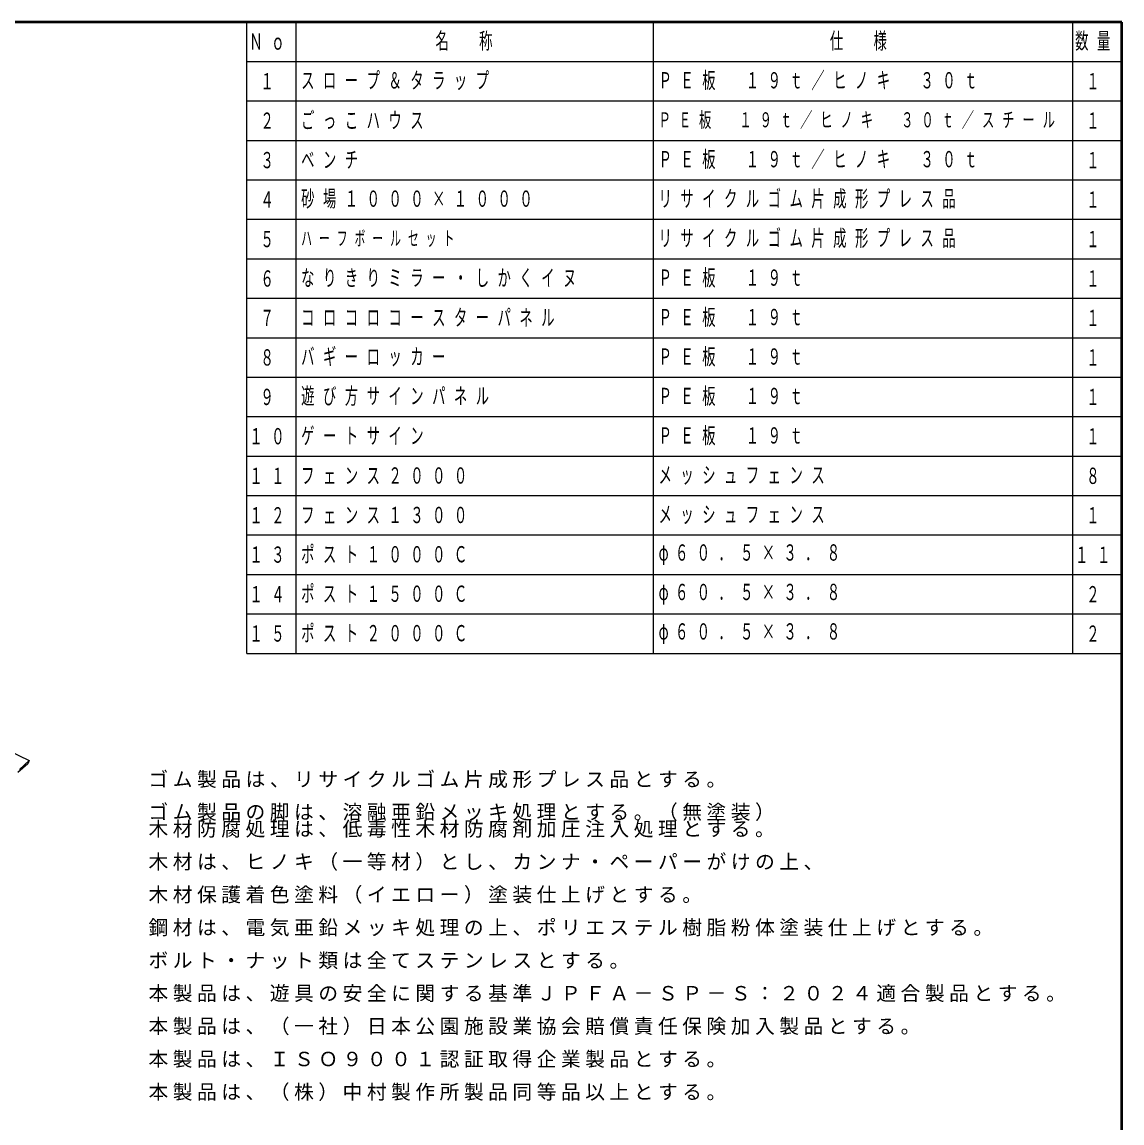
# Model space of a CAD drawing. Units: millimetres on the paper, scale 1:50. Extents: x -385 to 0, y -297 to 267.
# Drawn here: x -133.9 to 0, y 133.1 to 267 of the extents above; entities that cross this region are included whole.
import ezdxf
from ezdxf.enums import TextEntityAlignment as Align

# ---------------------------------------------------------------- set-up
doc = ezdxf.new("R2010")
doc.units = ezdxf.units.MM
doc.layers.add('LY_1', color=7, linetype='Continuous', lineweight=25)
doc.styles.add('ＭＳ ゴシック', font='')
doc.styles.get('ＭＳ ゴシック').set_extended_font_data('MS Gothic')

msp = doc.modelspace()

# ---------------------------------------------------------------- linework, layer by layer
at = {"layer": 'LY_1', "lineweight": 50}
for p, q in [((0, 267), (-385, 267)), ((0, 0), (0, 267))]:
    msp.add_line(p, q, dxfattribs=at)
at = {"layer": 'LY_1'}
for p, q in [((-106.5, 190.2), (-106.5, 267)), ((-106.5, 267), (0, 267)), ((-100.5, 190.2), (-100.5, 267)), ((-57, 190.2), (-57, 267)), ((-6, 190.2), (-6, 267)), ((0, 190.2), (0, 267)), ((-106.5, 262.2), (0, 262.2)), ((-106.5, 257.4), (0, 257.4)), ((-106.5, 252.6), (0, 252.6)), ((-106.5, 247.8), (0, 247.8)), ((-106.5, 243), (0, 243)), ((-106.5, 243), (0, 243)), ((-106.5, 238.2), (0, 238.2)), ((-106.5, 233.4), (0, 233.4)), ((-106.5, 228.6), (0, 228.6)), ((-106.5, 223.8), (0, 223.8)), ((-106.5, 219), (0, 219)), ((-106.5, 214.2), (0, 214.2)), ((-106.5, 209.4), (0, 209.4)), ((-106.5, 204.6), (0, 204.6)), ((-106.5, 199.8), (0, 199.8)), ((-106.5, 195), (0, 195)), ((-106.5, 190.2), (0, 190.2)), ((-147.91, 184.435), (-132.99, 177.158)), ((-132.99, 177.158), (-134.18, 176.086)), ((-132.99, 177.158), (-133.176, 176.776)), ((-133.176, 176.776), (-134.366, 175.705))]:
    msp.add_line(p, q, dxfattribs=at)

# ---------------------------------------------------------------- texts
at = {"layer": 'LY_1', "style": 'ＭＳ ゴシック', "width": 0.6}
for s, p in [('１', (-104.85, 259.8)), ('１', (-4.35, 259.8)), ('２', (-104.85, 255)), ('１', (-4.35, 255)), ('３', (-104.85, 250.2)), ('１', (-4.35, 250.2)), ('４', (-104.85, 245.4)), ('１', (-4.35, 245.4)), ('５', (-104.85, 240.6)), ('１', (-4.35, 240.6)), ('６', (-104.85, 235.8)), ('１', (-4.35, 235.8)), ('７', (-104.85, 231)), ('１', (-4.35, 231)), ('８', (-104.85, 226.2)), ('１', (-4.35, 226.2)), ('９', (-104.85, 221.4)), ('１', (-4.35, 221.4)), ('１', (-4.35, 216.6)), ('８', (-4.35, 211.8)), ('１', (-4.35, 207)), ('２', (-4.35, 197.4)), ('２', (-4.35, 192.6))]:
    msp.add_text(s, height=1.979, dxfattribs=at).set_placement(p, align=Align.MIDDLE_LEFT)
at = {"layer": 'LY_1', "style": 'ＭＳ ゴシック'}
for s, insert, char_height, attachment_point in [('\\T1.64;\\W0.6;Ｎｏ', (-106.2, 264.6), 1.979, 4), ('\\T1.64;\\W0.6;名\u3000称', (-83.55, 264.6), 1.979, 4), ('\\T1.64;\\W0.6;仕\u3000様', (-35.55, 264.6), 1.979, 4), ('\\T1.64;\\W0.6;数量', (-5.7, 264.6), 1.979, 4), ('\\T1.64;\\W0.6;スロープ＆タラップ', (-99.9, 259.8), 1.979, 4), ('\\T1.64;\\W0.6;ＰＥ板\u3000１９ｔ／ヒノキ\u3000３０ｔ', (-56.4, 259.8), 1.979, 4), ('\\T1.64;\\W0.6;ごっこハウス', (-99.9, 255), 1.979, 4), ('\\T1.64;\\W0.6;ＰＥ板\u3000１９ｔ／ヒノキ\u3000３０ｔ／スチール', (-56.4, 255), 1.833, 4), ('\\T1.64;\\W0.6;ベンチ', (-99.9, 250.2), 1.979, 4), ('\\T1.64;\\W0.6;ＰＥ板\u3000１９ｔ／ヒノキ\u3000３０ｔ', (-56.4, 250.2), 1.979, 4), ('\\T1.64;\\W0.6;砂場１０００×１０００', (-99.9, 245.4), 1.979, 4), ('\\T1.64;\\W0.6;リサイクルゴム片成形プレス品', (-56.4, 245.4), 1.979, 4), ('\\T1.64;\\W0.55;ハーフボールセット', (-99.9, 240.6), 1.76, 4), ('\\T1.64;\\W0.6;リサイクルゴム片成形プレス品', (-56.4, 240.6), 1.979, 4), ('\\T1.64;\\W0.6;なりきりミラー・しかくイヌ', (-99.9, 235.8), 1.979, 4), ('\\T1.64;\\W0.6;ＰＥ板\u3000１９ｔ', (-56.4, 235.8), 1.979, 4), ('\\T1.64;\\W0.6;コロコロコースターパネル', (-99.9, 231), 1.979, 4), ('\\T1.64;\\W0.6;ＰＥ板\u3000１９ｔ', (-56.4, 231), 1.979, 4), ('\\T1.64;\\W0.6;バギーロッカー', (-99.9, 226.2), 1.979, 4), ('\\T1.64;\\W0.6;ＰＥ板\u3000１９ｔ', (-56.4, 226.2), 1.979, 4), ('\\T1.64;\\W0.6;遊び方サインパネル', (-99.9, 221.4), 1.979, 4), ('\\T1.64;\\W0.6;ＰＥ板\u3000１９ｔ', (-56.4, 221.4), 1.979, 4), ('\\T1.64;\\W0.6;１０', (-106.2, 216.6), 1.979, 4), ('\\T1.64;\\W0.6;ゲートサイン', (-99.9, 216.6), 1.979, 4), ('\\T1.64;\\W0.6;ＰＥ板\u3000１９ｔ', (-56.4, 216.6), 1.979, 4), ('\\T1.64;\\W0.6;メッシュフェンス', (-56.4, 211.8), 1.979, 4), ('\\T1.64;\\W0.6;１１', (-106.2, 211.8), 1.979, 4), ('\\T1.64;\\W0.6;フェンス２０００', (-99.9, 211.8), 1.979, 4), ('\\T1.64;\\W0.6;１２', (-106.2, 207), 1.979, 4), ('\\T1.64;\\W0.6;フェンス１３００', (-99.9, 207), 1.979, 4), ('\\T1.64;\\W0.6;メッシュフェンス', (-56.4, 207), 1.979, 4), ('\\T1.64;\\W0.6;１３', (-106.2, 202.2), 1.979, 4), ('\\T1.64;\\W0.6;ポスト１０００Ｃ', (-99.9, 202.2), 1.979, 4), ('\\T1.63;\\W0.6;φ６０．５×３．８', (-56.4, 202.2), 1.979, 4), ('\\T1.64;\\W0.6;１１', (-5.7, 202.2), 1.979, 4), ('\\T1.64;\\W0.6;１４', (-106.2, 197.4), 1.979, 4), ('\\T1.64;\\W0.6;ポスト１５００Ｃ', (-99.9, 197.4), 1.979, 4), ('\\T1.63;\\W0.6;φ６０．５×３．８', (-56.4, 197.4), 1.979, 4), ('\\T1.64;\\W0.6;１５', (-106.2, 192.6), 1.979, 4), ('\\T1.64;\\W0.6;ポスト２０００Ｃ', (-99.9, 192.6), 1.979, 4), ('\\T1.63;\\W0.6;φ６０．５×３．８', (-56.4, 192.6), 1.979, 4), ('\\T1.23;ゴム製品は、リサイクルゴム片成形プレス品とする。', (-118.479, 173.803), 1.76, 7), ('\\T1.23;ゴム製品の脚は、溶融亜鉛メッキ処理とする。（無塗装）', (-118.479, 169.803), 1.76, 7), ('\\T1.23;木材防腐処理は、低毒性木材防腐剤加圧注入処理とする。', (-118.479, 169.738), 1.76, 1), ('\\T1.23;木材は、ヒノキ（一等材）とし、カンナ・ペーパーがけの上、', (-118.479, 165.738), 1.76, 1), ('\\T1.23;木材保護着色塗料（イエロー）塗装仕上げとする。', (-118.479, 161.738), 1.76, 1), ('\\T1.23;鋼材は、電気亜鉛メッキ処理の上、ポリエステル樹脂粉体塗装仕上げとする。', (-118.479, 157.738), 1.76, 1), ('\\T1.23;ボルト・ナット類は全てステンレスとする。', (-118.479, 153.738), 1.76, 1), ('\\T1.23;本製品は、遊具の安全に関する基準ＪＰＦＡ－ＳＰ－Ｓ：２０２４適合製品とする。', (-118.479, 149.738), 1.76, 1), ('\\T1.23;本製品は、（一社）日本公園施設業協会賠償責任保険加入製品とする。', (-118.479, 145.738), 1.76, 1), ('\\T1.23;本製品は、ＩＳＯ９００１認証取得企業製品とする。', (-118.479, 141.738), 1.76, 1), ('\\T1.23;本製品は、（株）中村製作所製品同等品以上とする。', (-118.479, 137.738), 1.76, 1)]:
    msp.add_mtext(s, dxfattribs=dict(at, insert=insert, char_height=char_height, attachment_point=attachment_point))

doc.saveas('drawing.dxf')
